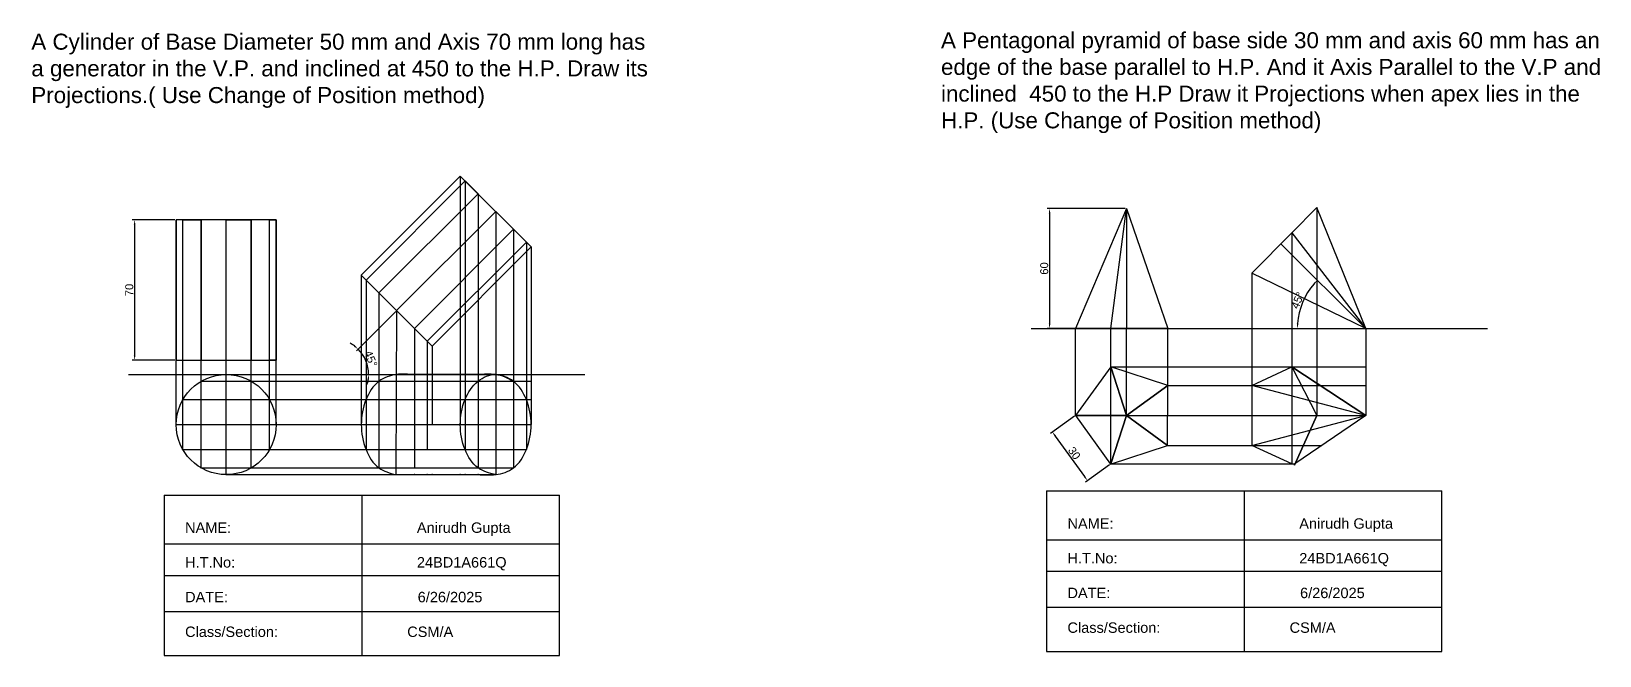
# Model space of a CAD drawing. Header units: millimetres. Extents: x 101 to 4033, y 95 to 509.
# Drawn here: x 2330 to 3113, y 184 to 496 of the extents above; entities that cross this region are included whole.
import ezdxf

# ---------------------------------------------------------------- set-up
doc = ezdxf.new("R2010")
doc.units = ezdxf.units.MM
doc.header["$MEASUREMENT"] = 0
doc.styles.get("Standard").update_dxf_attribs({"font": 'arial.ttf'})
doc.dimstyles.new('ISO-25', dxfattribs={"dimtxt": 4, "dimasz": 2.5, "dimexe": 1.25, "dimexo": 0.625, "dimtad": 1, "dimdec": 0, "dimtxsty": 'Standard', "dimcen": 2.5, "dimclrd": 1, "dimclre": 4, "dimadec": 0, "dimazin": 0, "dimtfac": 1, "dimtdec": 0, "dimtmove": 0, "dimatfit": 3, "dimfxl": 1, "dimarcsym": 0})

# ---------------------------------------------------------------- blocks, each defined once
blk = doc.blocks.new('*D71')
at = {"color": 4, "lineweight": -2, "transparency": 16777216}
blk.add_line((2511.62, 355.74), (2491.92, 336.04), dxfattribs=at)
at = {"color": 1, "lineweight": -2, "transparency": 16777216}
for start, end in [(53.00569, 61.01138), (0, 45), (343.98862, 351.99431)]:
    blk.add_arc((2480.15, 324.26), 17.91, start, end, dxfattribs=at)
at = {"color": 1, "transparency": 16777216}
for points in [[(2491.19, 338.88), (2490.65, 338.25), (2492.81, 336.92)], [(2497.46, 321.8), (2498.29, 321.74), (2498.05, 324.26)]]:
    blk.add_solid(points, dxfattribs=at)
at = {"layer": 'Defpoints', "color": 0, "transparency": 16777216}
for p in [(2561.56, 405.68), (2512.06, 356.18), (2378.07, 324.26), (2497.44, 328.9), (2606.16, 324.26)]:
    blk.add_point(p, dxfattribs=at)
at = {"color": 0, "transparency": 16777216, "insert": (2499.15, 332.13), "char_height": 4, "attachment_point": 5, "rotation": 292.5}
blk.add_mtext('45°', dxfattribs=at)
blk = doc.blocks.new('*D72')
at = {"color": 4, "lineweight": -2, "transparency": 16777216}
for p, q in [((2401.26, 401.52), (2379.88, 401.52)), ((2401.26, 331.52), (2379.88, 331.52))]:
    blk.add_line(p, q, dxfattribs=at)
at = {"color": 1, "lineweight": -2, "transparency": 16777216}
blk.add_line((2381.13, 399.02), (2381.13, 334.02), dxfattribs=at)
at = {"color": 1, "transparency": 16777216}
for points in [[(2380.71, 399.02), (2381.55, 399.02), (2381.13, 401.52)], [(2380.71, 334.02), (2381.55, 334.02), (2381.13, 331.52)]]:
    blk.add_solid(points, dxfattribs=at)
at = {"layer": 'Defpoints', "color": 0, "transparency": 16777216}
for p in [(2401.89, 401.52), (2381.13, 331.52), (2401.89, 331.52)]:
    blk.add_point(p, dxfattribs=at)
at = {"color": 0, "transparency": 16777216, "insert": (2378.46, 366.52), "char_height": 4, "attachment_point": 5, "rotation": 90}
blk.add_mtext('70', dxfattribs=at)
blk = doc.blocks.new('*D73')
at = {"color": 4, "lineweight": -2, "transparency": 16777216}
for p, q in [((2876.09, 407.24), (2837.09, 407.24)), ((2876.09, 347.24), (2837.09, 347.24))]:
    blk.add_line(p, q, dxfattribs=at)
at = {"color": 1, "lineweight": -2, "transparency": 16777216}
blk.add_line((2838.34, 404.74), (2838.34, 349.74), dxfattribs=at)
at = {"color": 1, "transparency": 16777216}
for points in [[(2837.93, 404.74), (2838.76, 404.74), (2838.34, 407.24)], [(2837.93, 349.74), (2838.76, 349.74), (2838.34, 347.24)]]:
    blk.add_solid(points, dxfattribs=at)
at = {"layer": 'Defpoints', "color": 0, "transparency": 16777216}
for p in [(2876.72, 407.24), (2838.34, 347.24), (2876.72, 347.24)]:
    blk.add_point(p, dxfattribs=at)
at = {"color": 0, "transparency": 16777216, "insert": (2835.68, 377.24), "char_height": 4, "attachment_point": 5, "rotation": 90}
blk.add_mtext('60', dxfattribs=at)
blk = doc.blocks.new('*D74')
at = {"color": 4, "lineweight": -2, "transparency": 16777216}
for p, q in [((2850.71, 303.49), (2838.72, 294.82)), ((2868.27, 279.19), (2856.27, 270.52))]:
    blk.add_line(p, q, dxfattribs=at)
at = {"color": 1, "lineweight": -2, "transparency": 16777216}
blk.add_line((2841.2, 293.53), (2855.82, 273.28), dxfattribs=at)
at = {"color": 1, "transparency": 16777216}
for points in [[(2841.53, 293.77), (2840.86, 293.28), (2839.73, 295.55)], [(2856.16, 273.53), (2855.49, 273.04), (2857.29, 271.25)]]:
    blk.add_solid(points, dxfattribs=at)
at = {"layer": 'Defpoints', "color": 0, "transparency": 16777216}
for p in [(2851.22, 303.85), (2868.77, 279.55), (2857.29, 271.25)]:
    blk.add_point(p, dxfattribs=at)
at = {"color": 0, "transparency": 16777216, "insert": (2850.67, 284.97), "char_height": 4, "attachment_point": 5, "rotation": 305.84842}
blk.add_mtext('30', dxfattribs=at)
blk = doc.blocks.new('*D75')
at = {"color": 1, "lineweight": -2, "transparency": 16777216}
blk.add_arc((2996.44, 347.24), 34.26, 139.28429, 175.81763, dxfattribs=at)
at = {"color": 1, "transparency": 16777216}
for points in [[(2970.17, 369.86), (2970.78, 369.3), (2972.17, 371.42)], [(2962.69, 349.72), (2961.86, 349.75), (2962.18, 347.24)]]:
    blk.add_solid(points, dxfattribs=at)
at = {"layer": 'Defpoints', "color": 0, "transparency": 16777216}
for p in [(2953.94, 389.59), (2966.75, 364.33), (2829.06, 347.24), (2996.44, 347.24), (3057.15, 347.24)]:
    blk.add_point(p, dxfattribs=at)
at = {"color": 0, "transparency": 16777216, "insert": (2962.32, 361.33), "char_height": 4, "attachment_point": 5, "rotation": 67.55096}
blk.add_mtext('45°', dxfattribs=at)

msp = doc.modelspace()

# ---------------------------------------------------------------- linework, layer by layer
for p, q in [((2543.88, 423.35), (2494.38, 373.86)), ((2579.24, 388), (2543.88, 423.35)), ((2543.88, 423.35), (2543.88, 299.26)), ((2496.75, 371.49), (2546.25, 420.99)), ((2546.25, 420.99), (2552.72, 414.52)), ((2546.25, 420.99), (2546.25, 286.76)), ((2552.72, 414.52), (2503.22, 365.02)), ((2552.72, 414.52), (2552.72, 277.61)), ((2971.94, 407.65), (2971.94, 303.85)), ((2401.89, 299.26), (2401.89, 401.52)), ((2451.89, 401.52), (2401.89, 401.52)), ((2401.89, 401.52), (2401.89, 331.52)), ((2405.24, 286.76), (2405.24, 401.52)), ((2405.24, 331.52), (2405.24, 401.52)), ((2405.24, 401.52), (2414.39, 401.52)), ((2414.39, 277.61), (2414.39, 401.52)), ((2414.39, 401.52), (2414.39, 331.52)), ((2426.89, 274.26), (2426.89, 401.52)), ((2426.89, 331.52), (2426.89, 401.52)), ((2426.89, 401.52), (2439.39, 401.52)), ((2439.39, 277.61), (2439.39, 401.52)), ((2439.39, 401.52), (2439.39, 331.52)), ((2448.54, 286.76), (2448.54, 401.52)), ((2448.54, 331.52), (2448.54, 401.52)), ((2448.54, 401.52), (2451.89, 401.52)), ((2451.89, 299.26), (2451.89, 401.52)), ((2451.89, 331.52), (2451.89, 401.52)), ((2451.89, 401.52), (2451.89, 331.52)), ((2512.06, 356.18), (2561.56, 405.68)), ((2561.56, 405.68), (2570.4, 396.84)), ((2561.56, 405.68), (2561.56, 274.26)), ((2876.72, 407.24), (2876.72, 347.24)), ((2570.4, 396.84), (2520.9, 347.34)), ((2570.4, 396.84), (2570.4, 277.61)), ((2959.44, 395.11), (2959.44, 279.6)), ((2527.37, 340.87), (2576.87, 390.37)), ((2529.74, 338.5), (2579.24, 388)), ((2579.24, 388), (2529.74, 338.5)), ((2576.87, 390.37), (2579.24, 388)), ((2576.87, 390.37), (2576.87, 286.76)), ((2579.24, 388), (2579.24, 299.26)), ((2996.44, 347.24), (2953.94, 389.59)), ((2494.38, 373.86), (2529.74, 338.5)), ((2494.38, 373.86), (2496.75, 371.49)), ((2494.38, 373.86), (2494.38, 299.26)), ((2496.75, 371.49), (2496.75, 286.76)), ((2939.35, 374.94), (2939.35, 318.72)), ((2503.22, 365.02), (2512.06, 356.18)), ((2503.22, 365.02), (2503.22, 277.61)), ((2512.06, 356.18), (2511.57, 274.26)), ((2520.9, 347.34), (2527.37, 340.87)), ((2520.9, 347.34), (2520.9, 277.61)), ((2829.06, 347.24), (3057.15, 347.24)), ((2851.22, 303.85), (2851.22, 347.24)), ((2868.92, 279.51), (2868.92, 347.24)), ((2876.72, 303.78), (2876.72, 347.24)), ((2897.39, 318.72), (2897.39, 347.24)), ((2996.44, 347.24), (2996.44, 303.85)), ((2529.74, 338.5), (2527.37, 340.87)), ((2527.37, 340.87), (2527.37, 286.76)), ((2529.74, 338.5), (2529.74, 299.26)), ((2401.89, 331.52), (2451.89, 331.52)), ((2401.89, 331.52), (2405.24, 331.52)), ((2414.39, 331.52), (2426.89, 331.52)), ((2439.39, 331.52), (2448.54, 331.52)), ((2451.89, 331.52), (2448.54, 331.52)), ((2378.07, 324.26), (2606.16, 324.26)), ((2868.9, 328.06), (2996.44, 328.06)), ((2876.72, 303.78), (2868.92, 328.05)), ((2868.92, 328.05), (2876.72, 303.78)), ((2996.44, 303.85), (2959.44, 328.06)), ((2414.39, 320.91), (2579.24, 320.91)), ((2876.72, 303.78), (2897.39, 318.72)), ((2897.39, 318.72), (2876.72, 303.78)), ((2897.39, 318.72), (2996.44, 318.72)), ((2996.44, 303.85), (2939.35, 318.72)), ((2405.24, 311.76), (2579.24, 311.76)), ((2401.89, 299.26), (2579.24, 299.26)), ((2876.72, 303.78), (2851.22, 303.85)), ((2851.22, 303.85), (2876.72, 303.78)), ((2851.22, 303.85), (2971.94, 303.85)), ((2876.72, 303.78), (2868.92, 279.6)), ((2868.92, 279.6), (2876.72, 303.78)), ((2876.72, 303.78), (2897.31, 288.74)), ((2897.31, 288.74), (2876.72, 303.78)), ((2876.72, 303.78), (2876.72, 303.78)), ((2939.35, 288.74), (2996.44, 303.85)), ((2971.94, 303.85), (2960.65, 279.05)), ((2405.24, 286.76), (2576.87, 286.76)), ((2897.31, 288.74), (2974.3, 288.74)), ((2414.39, 277.61), (2570.4, 277.61)), ((2868.92, 279.6), (2960.9, 279.6)), ((2426.89, 274.26), (2561.56, 274.26)), ((2395.81, 264.03), (2395.81, 183.84)), ((2395.81, 264.03), (2593.48, 264.03)), ((2494.64, 264.03), (2494.64, 183.84)), ((2593.48, 183.84), (2593.48, 264.03)), ((2836.75, 266.09), (2836.75, 185.9)), ((2836.75, 266.09), (3034.41, 266.09)), ((2935.58, 266.09), (2935.58, 185.9)), ((3034.41, 185.9), (3034.41, 266.09)), ((2395.81, 239.67), (2593.48, 239.67)), ((2836.75, 241.73), (3034.41, 241.73)), ((2395.81, 223.94), (2593.48, 223.94)), ((2836.75, 226), (3034.41, 226)), ((2395.81, 205.95), (2593.48, 205.95)), ((2836.75, 208.01), (3034.41, 208.01)), ((2395.81, 183.84), (2593.48, 183.84)), ((2836.75, 185.9), (3034.41, 185.9))]:
    msp.add_line(p, q)
at = {"color": 40, "true_color": 0xf8d731}
for p, q in [((2959.44, 395.11), (2971.94, 407.65)), ((2996.44, 347.24), (2971.94, 407.65)), ((2876.72, 407.24), (2851.22, 347.24)), ((2868.92, 347.24), (2876.72, 407.24)), ((2876.72, 407.24), (2897.39, 347.24)), ((2939.35, 374.94), (2959.44, 395.11)), ((2959.44, 395.11), (2996.44, 347.24)), ((2996.44, 347.24), (2939.35, 374.94)), ((2868.92, 347.24), (2851.22, 347.24)), ((2897.39, 347.24), (2868.92, 347.24)), ((2939.35, 318.72), (2959.44, 328.06)), ((2959.44, 328.06), (2971.94, 303.85)), ((2959.44, 328.06), (2996.44, 303.85)), ((2939.35, 318.72), (2939.35, 288.74)), ((2960.65, 279.05), (2971.94, 303.85)), ((2996.44, 303.85), (2960.9, 279.6)), ((2971.94, 303.85), (2996.44, 303.85)), ((2959.44, 279.6), (2939.35, 288.74))]:
    msp.add_line(p, q, dxfattribs=at)
msp.add_lwpolyline([(2868.77, 279.55), (2897.31, 288.74), (2897.39, 318.72), (2868.9, 328.06), (2851.22, 303.85)], close=True)
msp.add_circle((2426.89, 299.26), 25)
at = {"color": 40, "lineweight": 30, "true_color": 0xf8d731}
msp.add_spline([(2511.57, 274.26), (2503.22, 277.61), (2496.75, 286.76), (2494.38, 299.26), (2496.75, 311.76), (2503.22, 320.91), (2511.87, 324.26), (2520.9, 324.26), (2527.37, 324.26), (2529.74, 324.26), (2543.88, 324.26), (2546.25, 324.26), (2552.72, 324.26), (2561.56, 324.26), (2570.4, 320.91), (2576.87, 311.76), (2579.24, 299.26), (2576.87, 286.76), (2570.4, 277.61), (2561.56, 274.26), (2552.72, 274.26), (2546.25, 274.26), (2543.88, 274.26), (2529.74, 274.26), (2527.37, 274.26), (2520.9, 274.26), (2511.57, 274.26)], degree=3, dxfattribs=at)
at = {"color": 40, "true_color": 0xf8d731}
msp.add_spline([(2561.56, 274.26), (2552.72, 277.61), (2546.25, 286.76), (2543.88, 299.26), (2546.25, 311.76), (2552.72, 320.91), (2561.56, 324.26), (2570.4, 320.91)], degree=3, dxfattribs=at)
for p in [(2426.89, 324.26), (2414.39, 320.91), (2439.39, 320.91), (2405.24, 311.76), (2448.54, 311.76), (2401.89, 299.26), (2451.89, 299.26), (2405.24, 286.76), (2448.54, 286.76), (2414.39, 277.61), (2439.39, 277.61), (2426.89, 274.26), (2520.9, 274.26), (2527.37, 274.26), (2529.74, 274.26), (2543.88, 274.26), (2546.25, 274.26), (2552.72, 274.26), (2561.56, 274.26)]:
    msp.add_point(p)

# ---------------------------------------------------------------- texts
at = {"attachment_point": 1}
for s, width, heights, insert, char_height in [('A Cylinder of Base Diameter 50 mm and Axis 70 mm long has a generator in the V.P. and inclined at 450 to the H.P. Draw its Projections.( Use Change of Position method) ', 313.0958, [51.42], (2329.5, 494.55), 8), ('A Pentagonal pyramid of base side 30 mm and axis 60 mm has an edge of the base parallel to H.P. And it Axis Parallel to the V.P and inclined  450 to the H.P Draw it Projections when apex lies in the H.P. (Use Change of Position method)', 339.7177, [51.42], (2784.08, 495.27), 8), ('NAME:                                              Anirudh Gupta\\P\\PH.T.No:                                             24BD1A661Q\\P\\PDATE:                                               6/26/2025\\P\\PClass/Section:                                CSM/A', 175.8995, [0], (2847.27, 252.44), 5.2), ('NAME:                                              Anirudh Gupta\\P\\PH.T.No:                                             24BD1A661Q\\P\\PDATE:                                               6/26/2025\\P\\PClass/Section:                                CSM/A', 175.8995, [0], (2406.34, 250.38), 5.2)]:
    msp.add_mtext_dynamic_manual_height_columns(s, width=width, gutter_width=12.5, heights=heights, dxfattribs=dict(at, insert=insert, char_height=char_height))

# ---------------------------------------------------------------- dimensions: what is measured, and where the dimension line sits
for base, p1, p2, picture, middle in [((2381.13, 331.52), (2401.89, 401.52), (2401.89, 331.52), '*D72', (2378.46, 366.52)), ((2838.34, 347.24), (2876.72, 407.24), (2876.72, 347.24), '*D73', (2835.68, 377.24))]:
    dim = msp.add_linear_dim(base=base, p1=p1, p2=p2, angle=90, dimstyle='ISO-25')
    dim.commit()
    dim.dimension.update_dxf_attribs({"geometry": picture, "text_midpoint": middle})
for base, line1, line2, picture, middle in [((2497.44, 328.9), ((2378.07, 324.26), (2606.16, 324.26)), ((2512.06, 356.18), (2561.56, 405.68)), '*D71', (2499.15, 332.13)), ((2966.75, 364.33), ((2829.06, 347.24), (3057.15, 347.24)), ((2996.44, 347.24), (2953.94, 389.59)), '*D75', (2962.32, 361.33))]:
    dim = msp.add_angular_dim_2l(base=base, line1=line1, line2=line2, dimstyle='ISO-25', override={"dimscale": 0})
    dim.commit()
    dim.dimension.update_dxf_attribs({"geometry": picture, "text_midpoint": middle})
dim = msp.add_aligned_dim(p1=(2851.22, 303.85), p2=(2868.77, 279.55), distance=-14.17, dimstyle='ISO-25')
dim.commit()
dim.dimension.update_dxf_attribs({"geometry": '*D74', "text_midpoint": (2850.67, 284.97)})

doc.saveas('drawing.dxf')
